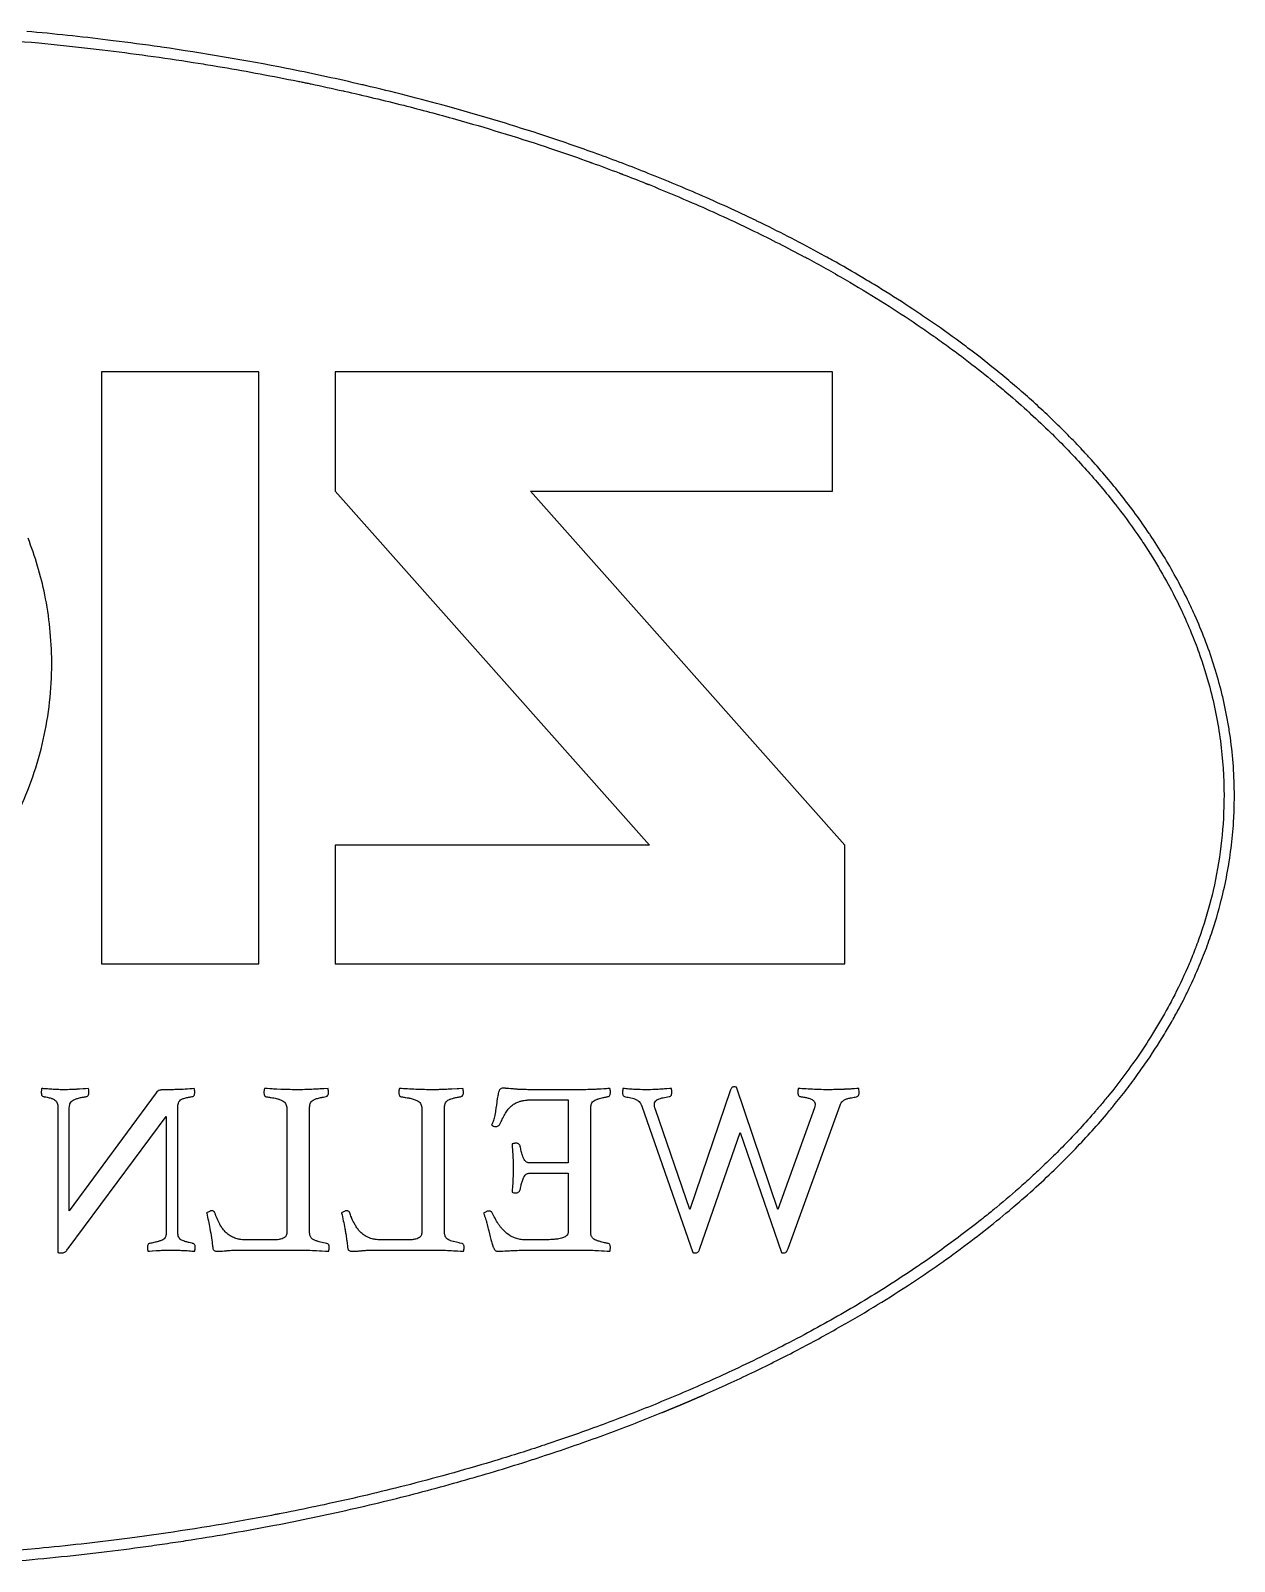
# Model space of a CAD drawing. Header units: millimetres. Extents: x 0 to 889, y 0 to 475.
# Drawn here: x 520.5 to 889, y 2.9 to 471.6 of the extents above; entities that cross this region are included whole.
import ezdxf

# ---------------------------------------------------------------- set-up
doc = ezdxf.new("R2010")
doc.units = ezdxf.units.MM
doc.layers.add('Layer_1', color=7, linetype='Continuous')

msp = doc.modelspace()

# ---------------------------------------------------------------- linework, layer by layer
at = {"layer": 'Layer_1'}
for points in [[(488.18, 470.44, -0.010679), (523.03, 467.86), (524.93, 467.67), (526.82, 467.49, -0.0025), (534.3, 466.7, -0.002205), (541.55, 465.87), (542.42, 465.77, -0.009078), (570.3, 461.91), (571.83, 461.67), (573.33, 461.43, -0.000785), (576.33, 460.94), (577.8, 460.69), (579.26, 460.45, -0.008033), (602.36, 456.15, -0.002798), (602.99, 456.02, -0.002919), (603.62, 455.89, -0.003035), (604.24, 455.76, -0.003144), (604.87, 455.64, -0.003248), (605.48, 455.51, -0.003348), (606.1, 455.38, -0.002415), (606.41, 455.31, -0.003719), (616.21, 453.19, -0.003267), (616.49, 453.13, -0.007009), (634.74, 448.77, -0.006293), (650.6, 444.53, -0.011787), (678.07, 436.12), (679.35, 435.69), (680.61, 435.27), (681.84, 434.85, -0.004664), (691.54, 431.45, -0.006468), (691.81, 431.36, -0.006462), (692.07, 431.26, -0.006456), (692.33, 431.16, -0.003984), (700.66, 428.07, -0.006224), (700.89, 427.98, -0.006217), (701.12, 427.9, -0.006209), (701.34, 427.81, -0.006202), (701.57, 427.73, -0.006195), (701.79, 427.64, -0.00377), (708.89, 424.86, -0.005921), (709.09, 424.78, -0.005913), (709.28, 424.71, -0.005905), (709.47, 424.63, -0.005896), (709.66, 424.55, -0.005888), (709.85, 424.48, -0.006195), (721.93, 419.44), (723.06, 418.95), (724.15, 418.48, -0.009575), (740.89, 410.78), (741.92, 410.28, -0.009375), (757.31, 402.43, -0.000594), (758.81, 401.63, -0.008419), (770.58, 395.02), (771.26, 394.62, -0.008405), (782.04, 388.06), (783.29, 387.26, -0.008277), (793.1, 380.78), (793.67, 380.39), (794.23, 379.99), (794.8, 379.6, -0.001961), (797.03, 378.04, -0.003662), (801.4, 374.91), (802.45, 374.14, -0.00818), (810.67, 367.87, -0.008371), (818.19, 361.74, -0.001443), (818.63, 361.38, -0.008081), (825.46, 355.41, -0.00481), (825.65, 355.23, -0.004865), (825.85, 355.05, -0.004919), (826.05, 354.87, -0.004972), (826.24, 354.7, -0.005023), (826.44, 354.52, -0.005074), (826.63, 354.34, -0.008306), (832.75, 348.56, -0.006323), (832.92, 348.39, -0.006349), (833.1, 348.22, -0.006375), (833.28, 348.05, -0.008328), (838.78, 342.46, -0.008245), (843.78, 337.05, -0.007341), (843.92, 336.89, -0.007347), (844.07, 336.73, -0.007353), (844.21, 336.57, -0.016535), (852.99, 326.02, -0.007335), (853.11, 325.87, -0.007329), (853.22, 325.72, -0.016029), (860.26, 316.03, -0.007397), (863.13, 311.64, -0.006288), (863.21, 311.51, -0.014806), (868.22, 303.07), (868.73, 302.13, -0.013479), (872.57, 294.6, -0.004822), (872.67, 294.39, -0.004746), (872.77, 294.18, -0.004669), (872.87, 293.97, -0.012389), (875.81, 287.28, -0.011261), (878.11, 281.3, -0.020799), (881.45, 270.61, -0.032445), (884.73, 254.14, -0.032928), (885.83, 237.38, -0.002624), (885.81, 235.65, -0.053792), (882.5, 208.37, -0.022602), (879.27, 196.85, -0.00556), (879.22, 196.68, -0.005505), (879.16, 196.52, -0.010018), (877.29, 191.25, -0.004847), (877.17, 190.93, -0.009376), (875.16, 185.92, -0.017474), (870.74, 176.45), (870.46, 175.9, -0.007508), (868.17, 171.6, -0.014129), (863.35, 163.47), (862.76, 162.54, -0.012138), (857.85, 155.27), (857.25, 154.43), (856.65, 153.6, -0.010233), (851.75, 147.16), (851.16, 146.42), (850.57, 145.69, -0.00498), (848.19, 142.8, -0.002323), (847.03, 141.42, -0.002993), (846.45, 140.75, -0.015663), (836.89, 130.34), (836.35, 129.79), (835.81, 129.24), (835.28, 128.7), (834.74, 128.17), (834.21, 127.64, -0.005643), (829.94, 123.51), (829.44, 123.03), (828.93, 122.55), (828.43, 122.09), (827.94, 121.62, -0.004741), (823.94, 117.99, -0.009067), (816.26, 111.4, -0.003848), (815.83, 111.05, -0.002899), (815.62, 110.88, -0.003018), (815.41, 110.7, -0.003818), (812.02, 107.96, -0.004525), (811.82, 107.8, -0.00459), (811.62, 107.64, -0.006252), (805.21, 102.68, -0.010617), (793.69, 94.39, -0.001803), (791.49, 92.89, -0.013568), (774.67, 82.16), (773.6, 81.52, -0.01178), (757.31, 72.33), (756.2, 71.73), (755.08, 71.15), (753.97, 70.56), (752.86, 69.98, -0.010672), (734.99, 61.18), (734.47, 60.94, -0.004954), (725.98, 57.09), (725.46, 56.86, -0.004495), (717.19, 53.3), (716.69, 53.09, -0.004269), (708.63, 49.8, -0.007719), (692.87, 43.79), (691.01, 43.12), (689.16, 42.46, -0.003465), (681.81, 39.9), (680.03, 39.3), (678.25, 38.7, -0.001576), (676.49, 38.12), (675.62, 37.83, -0.006056), (661.62, 33.44, -0.010784), (635.12, 26.09), (633.66, 25.72, -0.008714), (610.41, 20.29), (609.14, 20.02, -0.003817), (598.99, 17.94), (597.8, 17.7), (596.61, 17.47, -0.000459), (595.44, 17.24, -0.003457), (586.11, 15.51, -0.011693), (550.95, 10.06, -0.008396), (524.44, 7.04), (523.19, 6.92), (521.96, 6.8, -0.011826), (483.27, 4.08, -0.006165)], [(517.37, 3.17, 0.004484), (531.79, 4.58), (532.67, 4.67), (533.54, 4.76), (534.41, 4.86, 0.002101), (541.35, 5.65), (542.21, 5.75, 0.004372), (555.84, 7.51), (556.66, 7.62), (557.49, 7.74), (558.31, 7.85), (559.13, 7.97, 0.001993), (565.68, 8.93, 0.001487), (568.9, 9.42), (569.7, 9.55, 0.008699), (595.14, 13.98), (596.63, 14.27), (598.12, 14.56), (599.59, 14.85), (601.06, 15.14), (602.53, 15.44), (603.99, 15.74, 0.008525), (627.16, 20.9), (628.51, 21.23, 0.008298), (650.02, 26.84), (651.28, 27.2), (652.53, 27.55, 0.008243), (672.39, 33.53, 0.001899), (677.03, 35.03, 0.004052), (686.12, 38.1), (687.22, 38.48, 0.008208), (704.63, 44.87), (705.64, 45.27, 0.003888), (713.71, 48.47, 0.0092), (713.83, 48.52, 0.0092), (713.95, 48.57, 0.0092), (714.08, 48.62, 0.0092), (714.2, 48.67, 0.0092), (714.32, 48.72, 0.0092), (714.44, 48.77, 0.009201), (714.56, 48.82, 0.009201), (714.68, 48.87, 0.009201), (714.81, 48.92, 0.009201), (714.93, 48.97, 0.009201), (715.05, 49.02, 0.009201), (715.17, 49.07, 0.009201), (715.29, 49.12, 0.009201), (715.41, 49.17, 0.009201), (715.53, 49.22, 0.009201), (715.65, 49.27, 0.009201), (715.77, 49.32, 0.009202), (715.89, 49.37, 0.009202), (716.01, 49.42, 0.009202), (716.14, 49.47, 0.009202), (716.26, 49.52, 0.009202), (716.38, 49.57, 0.009202), (716.5, 49.62, 0.009202), (716.62, 49.67, 0.009202), (716.74, 49.72, 0.009202), (716.86, 49.77, 0.009202), (716.98, 49.82, 0.009202), (717.1, 49.87, 0.009202), (717.22, 49.92, 0.009202), (717.34, 49.97, 0.009203), (717.46, 50.02, 0.009203), (717.58, 50.07, 0.009203), (717.7, 50.12, 0.009203), (717.82, 50.17, 0.009203), (717.93, 50.22, 0.009203), (718.05, 50.26, 0.009203), (718.17, 50.31, 0.009203), (718.29, 50.36, 0.009203), (718.41, 50.41, 0.009203), (718.53, 50.46, 0.009203), (718.65, 50.51, 0.009203), (718.77, 50.56, 0.009203), (718.89, 50.61, 0.009203), (719.01, 50.66, 0.009203), (719.13, 50.71, 0.009204), (719.24, 50.76, 0.009204), (719.36, 50.81, 0.009204), (719.48, 50.86, 0.009204), (719.6, 50.91, 0.009204), (719.72, 50.96, 0.009204), (719.84, 51.01, 0.009204), (719.96, 51.06, 0.009204), (720.07, 51.11, 0.009204), (720.19, 51.16, 0.009204), (720.31, 51.21, 0.009204), (720.43, 51.26, 0.009204), (720.55, 51.31, 0.009204), (720.66, 51.36, 0.009204), (720.78, 51.41, 0.009204), (720.9, 51.46, 0.009204), (721.02, 51.51, 0.009204), (721.14, 51.56, 0.009204), (721.25, 51.61, 0.009204), (721.37, 51.66, 0.009204), (721.49, 51.71, 0.009204), (721.61, 51.76, 0.009204), (721.72, 51.81, 0.009204), (721.84, 51.86, 0.009205), (721.96, 51.91, 0.009205), (722.07, 51.96, 0.009205), (722.19, 52.01, 0.009205), (722.31, 52.06, 0.009205), (722.43, 52.11, 0.009205), (722.54, 52.16, 0.009205), (722.66, 52.21, 0.009205), (722.78, 52.26, 0.009205), (722.89, 52.31, 0.009205), (723.01, 52.36, 0.009205), (723.13, 52.41, 0.009205), (723.24, 52.46, 0.009205), (723.36, 52.51, 0.009205), (723.47, 52.56, 0.009205), (723.59, 52.61, 0.009205), (723.71, 52.66, 0.009205), (723.82, 52.71, 0.009205), (723.94, 52.76, 0.009205), (724.05, 52.81, 0.009205), (724.17, 52.87, 0.009205), (724.29, 52.92, 0.009205), (724.4, 52.97, 0.009205), (724.52, 53.02, 0.009205), (724.63, 53.07, 0.009205), (724.75, 53.12, 0.009205), (724.86, 53.17, 0.009205), (724.98, 53.22, 0.009205), (725.1, 53.27, 0.009205), (725.21, 53.32, 0.009205), (725.33, 53.37, 0.009205), (725.44, 53.42, 0.009205), (725.56, 53.47, 0.009205), (725.67, 53.52, 0.009205), (725.79, 53.57, 0.009205), (725.9, 53.62, 0.009205), (726.02, 53.67, 0.009205), (726.13, 53.72, 0.009205), (726.25, 53.77, 0.009205), (726.36, 53.82, 0.009205), (726.47, 53.87, 0.009205), (726.59, 53.92, 0.009205), (726.7, 53.97, 0.009205), (726.82, 54.02, 0.008337), (741.33, 60.69, 0.008273), (754.76, 67.39, 0.008229), (767.15, 74.1, 0.008165), (778.57, 80.79, 0.009048), (778.65, 80.84, 0.009048), (778.73, 80.89, 0.009047), (778.82, 80.94, 0.009046), (778.9, 80.99, 0.009046), (778.98, 81.04, 0.009045), (779.07, 81.09, 0.009045), (779.15, 81.14, 0.009044), (779.23, 81.19, 0.009043), (779.31, 81.24, 0.009043), (779.4, 81.29, 0.009042), (779.48, 81.34, 0.009042), (779.56, 81.39, 0.009041), (779.64, 81.44, 0.00904), (779.73, 81.49, 0.00904), (779.81, 81.54, 0.008448), (790.22, 88.16, 0.008949), (790.29, 88.21, 0.008948), (790.37, 88.26, 0.008947), (790.44, 88.31, 0.008946), (790.52, 88.36, 0.008438), (800.05, 94.9, 0.008834), (800.12, 94.95, 0.008833), (800.19, 95, 0.008832), (800.26, 95.04, 0.008831), (800.33, 95.09, 0.00883), (800.4, 95.14, 0.008829), (800.47, 95.19, 0.008828), (800.54, 95.24, 0.008828), (800.61, 95.29, 0.008827), (800.67, 95.34, 0.008512), (809.36, 101.76), (810.37, 102.54), (811.36, 103.31), (812.34, 104.07, 0.008419), (820.03, 110.32), (820.92, 111.07, 0.011958), (821.03, 111.17, 0.011955), (821.14, 111.26, 0.011951), (821.25, 111.35, 0.011947), (821.36, 111.45, 0.008467), (828.26, 117.52, 0.011681), (828.36, 117.61, 0.008252), (834.62, 123.52, 0.008478), (840.32, 129.26, 0.016904), (850.45, 140.54, 0.004246), (852.56, 143.1, 0.004081), (854.57, 145.61, 0.003866), (856.47, 148.08, 0.003635), (858.28, 150.5, 0.003465), (860, 152.87, 0.003383), (861.63, 155.19, 0.015188), (867.6, 164.41, 0.002677), (868.83, 166.48, 0.004209), (870, 168.5, 0.003118), (870.27, 168.99, 0.006927), (872.42, 172.92), (872.9, 173.85), (873.38, 174.77, 0.006159), (875.18, 178.42), (875.59, 179.28, 0.012394), (878.62, 186.16, 0.008223), (878.66, 186.25, 0.005545), (879.88, 189.3, 0.011022), (881.96, 195.09, 0.019452), (885, 205.41, 0.030596), (887.99, 221.27, 0.015436), (888.75, 229.31, 0.003304), (888.86, 231.33), (888.89, 232.08, 0.010084), (889, 237.38, 0.034518), (887.77, 255.19, 0.008009), (887.11, 259.42, 0.008054), (886.32, 263.59), (886.22, 264.1), (886.11, 264.61, 0.007778), (885.17, 268.69, 0.01519), (882.94, 276.67, 0.014079), (880.3, 284.35), (879.95, 285.28, 0.013309), (876.9, 292.63), (876.7, 293.07, 0.006591), (875.05, 296.61), (874.63, 297.48, 0.012135), (871.08, 304.32, 0.02184), (863.21, 317.26), (863.08, 317.45), (862.95, 317.64, 0.018906), (854.35, 329.43, 0.016488), (845.25, 340.21, 0.004291), (842.94, 342.73), (842.66, 343.03, 0.013996), (833.17, 352.65), (832.87, 352.94, 0.012245), (823.21, 361.73), (822.91, 361.98), (822.61, 362.24), (822.32, 362.5, 0.005422), (817.49, 366.55), (817.19, 366.8, 0.010082), (807.46, 374.45), (806.86, 374.9), (806.26, 375.35, 0.009009), (796.56, 382.32), (795.37, 383.14), (794.18, 383.95, 0.001541), (791.8, 385.55), (790.62, 386.34), (789.43, 387.12), (788.25, 387.89, 0.007357), (778.74, 393.88), (778.15, 394.23), (777.57, 394.58), (776.99, 394.93), (776.41, 395.28, 0.006695), (767.07, 400.71), (765.93, 401.35, 0.002259), (763.65, 402.61), (762.52, 403.23), (761.39, 403.85, 0.011516), (743.13, 413.21), (742.86, 413.34), (742.59, 413.47, 0.009936), (725.15, 421.47, 0.008651), (708.54, 428.36), (707.56, 428.75, 0.007476), (691.84, 434.65), (690.91, 434.98, 0.00667), (676.07, 440.04, 0.011756), (647.92, 448.5, 0.0096), (623, 454.85), (622.66, 454.93), (622.32, 455.01), (621.97, 455.08, 0.007999), (600.11, 459.81), (598.91, 460.05, 0.013037), (560.63, 466.58), (560.18, 466.64, 0.00465), (545.8, 468.57), (544.22, 468.76, 0.007789), (519.37, 471.41)], [(516.74, 232.33, 0.055981), (524.42, 254.46, 0.05556), (527, 277.74), (527, 278.39, 0.048941), (524.87, 298.93, 0.043077), (519.74, 316.26, 0.037592)]]:
    msp.add_lwpolyline(points, format="xyb", dxfattribs=at)
for points in [[(590.35, 185.94), (590.35, 367.16), (542.23, 367.16), (542.23, 185.94)], [(769.73, 185.94), (769.73, 222.23), (673.5, 330.62), (766.02, 330.62), (766.02, 367.16), (613.74, 367.16), (613.74, 330.62), (709.97, 222.23), (613.74, 222.23), (613.74, 185.94)]]:
    msp.add_lwpolyline(points, close=True, dxfattribs=at)
for points in [[(532.38, 110.27), (532.38, 141.84, -0.044333), (532.44, 142.52, -0.047055), (532.58, 143.02, -0.178924), (533.57, 144.18, -0.030883), (534.03, 144.41, -0.029944), (534.89, 144.71, -0.012404), (535.55, 144.88, -0.015692), (536.55, 145.08, -0.008582), (537.56, 145.24, 0.13239), (537.97, 145.38, 0.105268), (538.18, 145.61, 0.092188), (538.34, 146.05, 0.044451), (538.38, 146.52, 0.02033), (538.37, 146.83, 0.028736), (538.23, 147.73), (537.29, 147.65), (536.58, 147.6), (535.52, 147.53), (534.99, 147.5), (534.85, 147.49), (534.65, 147.48), (534.45, 147.47), (534.23, 147.45, -0.004534), (533.8, 147.43), (533.62, 147.42), (532.92, 147.39, -0.010056), (530.83, 147.35, -0.009277), (529.13, 147.38), (528.91, 147.39), (528.73, 147.4, -0.006669), (527.42, 147.47, -0.004331), (525.68, 147.59), (525.25, 147.62), (524.6, 147.67), (524.27, 147.7), (523.95, 147.73, 0.004933), (523.89, 147.43), (523.86, 147.2), (523.83, 147.03, 0.028175), (523.8, 146.52, 0.010044), (523.8, 146.32, 0.005537), (523.82, 146.15, 0.038592), (523.88, 145.84, 0.047322), (523.97, 145.62, 0.124469), (524.2, 145.35, 0.126514), (524.54, 145.24, -0.010317), (524.76, 145.2, -0.011375), (525.6, 145.05, -0.028541), (526.83, 144.73, -0.005058), (526.98, 144.68), (527.11, 144.63, -0.024326), (527.56, 144.43, -0.041297), (527.98, 144.18, -0.147904), (528.71, 143.2, -0.050732), (528.86, 142.6, -0.036509), (528.9, 141.99), (528.9, 97.51, 0.065356), (529.16, 97.44), (529.23, 97.42), (529.28, 97.42), (529.43, 97.4, 0.047714), (529.46, 97.39), (529.74, 97.37, 0.011949), (529.88, 97.37), (530.01, 97.36, 0.137318), (530.98, 97.62, 0.042618), (531.28, 97.85, 0.031121), (531.67, 98.27, 0.015191), (532.01, 98.72), (562.06, 139.12), (562.06, 103.55, -0.020448), (562.05, 103.25, -0.042482), (561.96, 102.71, -0.041897), (561.83, 102.33, -0.159923), (561.02, 101.44, -0.029573), (560.55, 101.21, -0.026615), (559.69, 100.91), (559.61, 100.88), (559.29, 100.79), (559.15, 100.76, -0.00973), (558.62, 100.63), (558.23, 100.54, -0.008022), (557.03, 100.31, 0.112311), (556.67, 100.15, 0.090202), (556.48, 99.93, 0.089719), (556.32, 99.53, 0.045678), (556.29, 99.1), (556.29, 98.95, 0.022937), (556.34, 98.41), (556.39, 98.15), (556.41, 98.02), (556.42, 97.95), (556.43, 97.89), (556.9, 97.93), (557.72, 97.99), (557.87, 98), (559.02, 98.08), (560.17, 98.15), (560.61, 98.18), (561, 98.2, -0.012622), (563.69, 98.27, -0.009831), (565.43, 98.23, -0.00564), (567.17, 98.15, -0.001196), (568.07, 98.1), (568.41, 98.08), (569.01, 98.03, -0.006493), (570.79, 97.89, 0.01706), (570.89, 98.49, 0.033678), (570.94, 99.1, 0.042974), (570.91, 99.49, 0.055273), (570.82, 99.78, 0.129706), (570.54, 100.13, 0.111817), (570.13, 100.31), (570.01, 100.33), (569.9, 100.35, -0.01036), (569.03, 100.54), (568.87, 100.58), (568.57, 100.66), (568.31, 100.73), (568.08, 100.8), (567.88, 100.86), (567.79, 100.89, -0.012963), (567.63, 100.94, -0.049858), (567.61, 100.95, -0.01999), (567.06, 101.16, -0.039011), (566.54, 101.44, -0.084147), (566.09, 101.85, -0.05777), (565.86, 102.23, -0.065865), (565.67, 102.88, -0.043809), (565.61, 103.55), (565.61, 142.37, -0.044026), (565.66, 142.9, -0.090969), (565.93, 143.64, -0.094869), (566.46, 144.22, -0.048932), (566.86, 144.46, -0.025935), (567.23, 144.62), (567.4, 144.68, -0.022159), (568.03, 144.87), (568.27, 144.93, -0.009284), (568.7, 145.02), (568.85, 145.05, -0.012346), (569.98, 145.24, 0.112371), (570.37, 145.4, 0.094631), (570.58, 145.62, 0.093726), (570.75, 146.06, 0.046728), (570.79, 146.52), (570.79, 146.69, 0.050397), (570.72, 147.2, 0.058734), (570.65, 147.73, -0.011345), (567.83, 147.5), (567.21, 147.47, -0.007483), (565.32, 147.39), (564.73, 147.38, -0.003593), (563.84, 147.36, -0.004059), (563.39, 147.35), (562.95, 147.35), (562.86, 147.35), (562.77, 147.35, 0.006039), (562.44, 147.35), (562.15, 147.35, 0.006172), (561.63, 147.33), (561.44, 147.33), (561.1, 147.31, 0.01372), (561.04, 147.31), (560.8, 147.29), (560.72, 147.28, 0.048718), (560.68, 147.28), (560.53, 147.27, 0.011735), (560.32, 147.24, 0.036799), (560.26, 147.23), (560.18, 147.22), (560.1, 147.2, 0.094938), (559.45, 146.93, 0.089712), (558.95, 146.44)], [(598.99, 103.71, -0.022722), (598.99, 103.57, -0.057838), (598.9, 103.04, -0.115405), (598.52, 102.35, -0.053754), (598.22, 102.09, -0.047389), (597.88, 101.89, -0.045669), (597.15, 101.63, -0.024929), (596.58, 101.5, -0.024364), (595.72, 101.39, -0.005292), (595.5, 101.38, -0.008627), (595.17, 101.37), (595.09, 101.37, -0.003422), (594.84, 101.36), (586.78, 101.36, -0.034672), (584.9, 101.49, -0.016765), (584.79, 101.5, -0.010806), (584.57, 101.54), (584.38, 101.57, -0.040873), (583.08, 101.93, -0.048447), (581.66, 102.6, -0.055476), (580.41, 103.55, -0.042031), (579.33, 104.78), (579.21, 104.94), (579.11, 105.09, -0.027248), (578.45, 106.16, -0.02414), (577.62, 107.88, -0.020092), (576.93, 109.67, 0.063918), (576.8, 109.92, 0.139854), (576.47, 110.2, 0.102427), (576.05, 110.27, 0.064573), (575.65, 110.22, 0.044636), (575.27, 110.09), (574.84, 109.88), (574.63, 109.78), (574.42, 109.67), (574.44, 109.59), (574.45, 109.52, -0.009068), (575.42, 104.87, -0.010536), (575.89, 102.03), (576, 101.32), (576.07, 100.78), (576.08, 100.68), (576.13, 100.31), (576.15, 100.16), (576.21, 99.67, -0.001306), (576.27, 99.17, 0.027562), (576.31, 98.88, 0.021762), (576.36, 98.67, 0.067927), (576.48, 98.36, 0.12324), (576.71, 98.12, 0.077788), (577.14, 97.94, 0.061167), (577.6, 97.89, 0.007437), (578.39, 97.9), (578.68, 97.92), (578.81, 97.92, 0.008648), (579.78, 97.99), (580.26, 98.03, 0.004605), (580.75, 98.08, -0.009877), (582.39, 98.21, -0.015544), (584.04, 98.27), (602.54, 98.27), (602.81, 98.27), (603.31, 98.26, -0.00513), (605.08, 98.22), (605.19, 98.22), (606.01, 98.19), (606.84, 98.15), (608.08, 98.09), (609.01, 98.05), (609.7, 98.01), (610.75, 97.95), (611.79, 97.89, 0.017899), (611.89, 98.49), (611.9, 98.57, 0.015099), (611.93, 98.83, 0.022788), (611.94, 99.1, 0.021632), (611.94, 99.29, 0.04469), (611.88, 99.62, 0.057238), (611.79, 99.86, 0.239803), (611.2, 100.31), (610.67, 100.4, -0.019488), (608.83, 100.81, -0.011558), (608.37, 100.94, -0.012623), (608.03, 101.05, -0.00939), (607.91, 101.1, -0.017246), (607.85, 101.12), (607.65, 101.2), (607.5, 101.26, -0.030485), (607.06, 101.48, -0.064562), (606.57, 101.84, -0.113299), (606.09, 102.59, -0.051559), (605.98, 103.03, -0.038602), (605.95, 103.48), (605.95, 141.99, -0.043304), (606, 142.61, -0.041152), (606.11, 143.06, -0.084767), (606.45, 143.68, -0.087417), (606.98, 144.14, -0.037202), (607.45, 144.38, -0.031247), (608.31, 144.68, -0.0218), (609.63, 145, -0.008535), (609.97, 145.07), (610.22, 145.11), (610.6, 145.18), (610.98, 145.24, 0.238527), (611.53, 145.66, 0.075876), (611.68, 146.04, 0.055964), (611.72, 146.44, 0.019755), (611.71, 146.77, 0.017067), (611.68, 147.01, 0.017232), (611.66, 147.19, 0.01386), (611.57, 147.73), (610.33, 147.66), (609.4, 147.61, -0.002521), (608.7, 147.57, -0.00277), (607.66, 147.52), (607.13, 147.49), (606.61, 147.47), (605.58, 147.42), (605.19, 147.41, -0.00881), (602.47, 147.35), (601.8, 147.35), (601.73, 147.35, -0.004404), (599.43, 147.39), (598.86, 147.41), (598.43, 147.42), (597.79, 147.44), (597.46, 147.46), (597.14, 147.47), (595.88, 147.52, -0.003201), (593.99, 147.61), (593.76, 147.63), (592.93, 147.68), (592.11, 147.73, 0.005518), (592.05, 147.43), (592.02, 147.2), (591.99, 147.03, 0.027982), (591.96, 146.52, 0.039065), (591.99, 146.09, 0.045417), (592.06, 145.77, 0.05413), (592.16, 145.55, 0.124396), (592.42, 145.28, 0.119362), (592.77, 145.16, -0.010854), (592.92, 145.14, -0.008099), (593.07, 145.13, -0.009444), (594.19, 144.96), (594.61, 144.89, -0.021594), (596.07, 144.57), (596.25, 144.52), (596.4, 144.47), (596.47, 144.45, -0.03472), (597.47, 144.07, -0.070433), (598.14, 143.63, -0.126265), (598.8, 142.64, -0.04756), (598.95, 142.06, -0.037802), (598.99, 141.46)], [(640.29, 103.71, -0.057656), (640.23, 103.15, -0.121272), (639.85, 102.39, -0.05544), (639.54, 102.11, -0.013378), (639.45, 102.05, -0.029494), (639.17, 101.89, -0.045562), (638.45, 101.63, -0.041619), (637.3, 101.42, -0.026362), (636.14, 101.36), (628.08, 101.36), (627.84, 101.37), (627.62, 101.37, -0.03317), (625.97, 101.52), (625.77, 101.56, -0.019872), (625.06, 101.71, -0.024866), (624.37, 101.93), (624.28, 101.96, -0.047583), (622.91, 102.63, -0.053989), (621.71, 103.55, -0.024466), (621.14, 104.14, -0.028112), (620.39, 105.11, -0.023264), (619.75, 106.16, -0.02372), (618.91, 107.88), (618.89, 107.93, -0.004168), (618.8, 108.15), (618.72, 108.34, -0.01476), (618.23, 109.67, 0.070858), (618.1, 109.93, 0.139783), (617.77, 110.2, 0.06431), (617.56, 110.26, 0.036172), (617.34, 110.27, 0.060915), (616.95, 110.22, 0.050682), (616.57, 110.09, 0.007956), (615.71, 109.67), (615.73, 109.59, -0.004439), (616.24, 107.24, -0.003889), (616.72, 104.87), (616.78, 104.52, -0.004723), (617.01, 103.19), (617.09, 102.69), (617.12, 102.47, -0.002087), (617.16, 102.26, -0.003069), (617.27, 101.49), (617.31, 101.2), (617.34, 100.95, -0.002433), (617.46, 100.06), (617.51, 99.62), (617.56, 99.17, 0.025309), (617.6, 98.88, 0.062067), (617.73, 98.46, 0.054106), (617.84, 98.27, 0.089178), (618.01, 98.12, 0.077179), (618.44, 97.94, 0.063583), (618.9, 97.89), (619.09, 97.89, 0.014427), (620.57, 97.95), (620.66, 97.96), (621.01, 97.98), (621.27, 98, 0.006317), (621.65, 98.04), (621.75, 98.05, 0.021427), (621.82, 98.05), (622.04, 98.08), (622.25, 98.1, -0.006594), (623.02, 98.17, -0.009416), (624.17, 98.24, -0.009042), (624.46, 98.25), (624.68, 98.26), (625.01, 98.27, -0.003412), (625.17, 98.27, -0.035366), (625.19, 98.27, -0.022604), (625.26, 98.27, -0.024141), (625.33, 98.27), (643.84, 98.27), (644.37, 98.27, -0.01372), (644.49, 98.26), (644.95, 98.26), (645.34, 98.25), (645.69, 98.24, -0.004117), (646.91, 98.2), (647.52, 98.18), (648.13, 98.15, -0.001703), (650.61, 98.03), (651.23, 98), (652.16, 97.95), (653.09, 97.89, 0.016966), (653.19, 98.49), (653.2, 98.57, 0.015227), (653.23, 98.83, 0.023011), (653.24, 99.1, 0.021844), (653.23, 99.29, 0.044721), (653.18, 99.62, 0.056923), (653.09, 99.86, 0.116096), (652.85, 100.15, 0.107765), (652.5, 100.31), (651.96, 100.4), (651.73, 100.45, -0.019736), (650.01, 100.84), (649.9, 100.87, -0.019381), (649.11, 101.13), (649.01, 101.17, -0.038901), (648.35, 101.48, -0.062419), (647.87, 101.84, -0.112739), (647.39, 102.59, -0.044952), (647.28, 103.03, -0.039994), (647.24, 103.48), (647.24, 141.99, -0.043316), (647.29, 142.61, -0.041293), (647.41, 143.06, -0.084985), (647.75, 143.68, -0.087445), (648.28, 144.14, -0.035979), (648.74, 144.38), (648.85, 144.42, -0.018669), (649.26, 144.58, -0.017371), (650, 144.79), (650.14, 144.83, -0.012663), (651.21, 145.06, -0.008613), (651.47, 145.11), (651.67, 145.14, -0.005457), (651.97, 145.19), (652.12, 145.21), (652.28, 145.24, 0.237556), (652.83, 145.66, 0.069395), (652.97, 146.04, 0.058151), (653.02, 146.44, 0.019436), (653, 146.77, 0.016955), (652.98, 147.01, 0.017767), (652.87, 147.73), (651.63, 147.66), (651.16, 147.63, -0.017976), (651.06, 147.63), (649.49, 147.54), (648.7, 147.5), (648.3, 147.49), (647.91, 147.47), (646.87, 147.42), (646.49, 147.41), (645.81, 147.39, -0.002164), (645.3, 147.37, -0.007216), (643.76, 147.35, -0.00547), (641.1, 147.38), (640.43, 147.4), (639.43, 147.43, -0.003354), (638.93, 147.45), (638.68, 147.46), (638.43, 147.47, -0.006993), (633.41, 147.73, 0.012832), (633.38, 147.58, 0.015761), (633.29, 147.05, 0.016677), (633.26, 146.79, 0.011406), (633.25, 146.52, 0.070546), (633.25, 146.49, 0.070587), (633.25, 146.47, 0.040531), (633.29, 146.05, 0.04532), (633.36, 145.74, 0.054613), (633.47, 145.52, 0.12214), (633.72, 145.27, 0.112846), (634.07, 145.16, -0.005798), (634.67, 145.09), (634.93, 145.05), (635.18, 145.01), (635.41, 144.98, -0.008985), (636.27, 144.82), (636.43, 144.79, -0.021247), (637.62, 144.5, -0.013319), (638.2, 144.3, -0.024423), (638.77, 144.07, -0.072189), (639.44, 143.63, -0.126461), (640.1, 142.64, -0.048375), (640.25, 142.06, -0.037363), (640.29, 141.46)], [(685.06, 144.26), (685.06, 124.92), (673.52, 124.92, -0.070914), (672.83, 125.01, -0.131867), (671.96, 125.54, -0.05214), (671.64, 125.94, -0.043269), (671.41, 126.4, -0.011666), (671.23, 126.83, -0.00433), (671.09, 127.22, -0.023567), (670.7, 128.59, -0.007796), (670.54, 129.28), (670.47, 129.63, -0.009083), (670.44, 129.81), (670.43, 129.85), (670.41, 129.98, 0.080594), (670.24, 130.41, 0.163805), (669.74, 130.85, 0.058887), (669.41, 130.94), (669.33, 130.95, 0.025915), (669.07, 130.97, 0.039367), (668.78, 130.94), (668.63, 130.92), (668.56, 130.9), (668.54, 130.9), (668.48, 130.89, 0.016858), (668.18, 130.82), (668.04, 130.78), (667.89, 130.74, -0.00359), (667.97, 129.8), (668.02, 129.09), (668.04, 128.82), (668.07, 128.36), (668.11, 127.66), (668.12, 127.49), (668.14, 127.23), (668.14, 127.16), (668.14, 127.11, -0.012178), (668.15, 126.96, -0.006143), (668.23, 125.11, -0.033117), (668.23, 125.09, -0.007003), (668.26, 123.26, -0.001719), (668.25, 122.48, -0.00981), (668.25, 122.33), (668.25, 122.2, -0.007676), (668.24, 121.94), (668.24, 121.88), (668.24, 121.66), (668.21, 120.9), (668.19, 120.13, -0.008835), (668.07, 118.03), (668.03, 117.51), (667.96, 116.72), (667.89, 115.94, 0.02802), (668.44, 115.83, 0.010061), (668.72, 115.8), (668.86, 115.79), (669, 115.79, 0.054544), (669.46, 115.83, 0.05884), (669.8, 115.95, 0.126125), (670.2, 116.28, 0.101186), (670.41, 116.77), (670.45, 117), (670.49, 117.21, -0.010117), (670.66, 118.01, -0.017382), (670.98, 119.2, -0.02569), (671.41, 120.36, -0.026045), (671.56, 120.66, -0.059016), (671.9, 121.15, -0.114318), (672.63, 121.67, -0.055954), (673.07, 121.79, -0.029175), (673.29, 121.82, -0.026073), (673.52, 121.83), (685.06, 121.83), (685.06, 104.01, -0.044771), (685.03, 103.61, -0.097628), (684.78, 102.96, -0.069817), (684.44, 102.57, -0.044775), (684.13, 102.34, -0.047645), (683.61, 102.07, -0.030289), (683.06, 101.89, -0.019432), (682.25, 101.72), (682.16, 101.7, -0.019268), (680.75, 101.52), (680.48, 101.5), (680.23, 101.48, -0.012068), (678.35, 101.39, -0.00626), (676.48, 101.36), (672.41, 101.36, -0.015998), (671.45, 101.4, -0.035107), (670.04, 101.59, -0.045286), (668.67, 102.01, -0.020962), (667.91, 102.35, -0.067143), (665.86, 103.74, -0.035832), (664.67, 104.97, -0.006896), (664.41, 105.3), (664.31, 105.43, -0.020867), (663.67, 106.34, -0.014184), (662.7, 107.98, -0.012652), (661.82, 109.67, 0.11303), (661.63, 109.94, 0.069112), (661.43, 110.07, 0.072652), (661.08, 110.17, 0.044805), (660.71, 110.2, 0.072779), (660.31, 110.13, 0.054321), (659.93, 109.97, 0.009522), (659.16, 109.52, -0.028631), (659.81, 107.83), (659.88, 107.61), (659.9, 107.57), (660.01, 107.2), (660.05, 107.06), (660.12, 106.82, -0.005833), (660.3, 106.08), (660.53, 105.13), (660.62, 104.77), (660.77, 104.15), (661.23, 102.27), (661.33, 101.88, 0.012284), (661.7, 100.52, 0.009048), (661.92, 99.84, 0.035374), (661.93, 99.82, 0.010618), (661.98, 99.66), (662.07, 99.42), (662.15, 99.17), (662.2, 99.07, 0.027652), (662.38, 98.67, 0.021656), (662.46, 98.53, 0.034201), (662.63, 98.29, 0.089739), (662.96, 98, 0.135108), (663.38, 97.89, 0.011461), (664.23, 97.91), (664.65, 97.94), (664.87, 97.95), (665.08, 97.96), (665.68, 98), (666.13, 98.02, -0.006969), (667.48, 98.08), (667.65, 98.08), (667.8, 98.09), (668.38, 98.11), (668.81, 98.13), (669.46, 98.16), (670.11, 98.19), (670.4, 98.21), (670.52, 98.21), (670.64, 98.22), (671.08, 98.24, -0.01032), (672.41, 98.27), (688.61, 98.27, -0.011543), (693.2, 98.15), (694.37, 98.09, -0.004462), (697.86, 97.89, 0.01006), (697.92, 98.19, 0.017146), (697.98, 98.64, 0.024818), (698.01, 99.1, 0.021629), (698, 99.29, 0.044946), (697.95, 99.62, 0.057554), (697.86, 99.86, 0.116005), (697.62, 100.15, 0.110233), (697.27, 100.31, -0.007901), (696.24, 100.51), (695.86, 100.6), (695.52, 100.68), (695.38, 100.71, -0.017967), (694.29, 101.02), (694.02, 101.11), (693.82, 101.19, -0.007068), (693.53, 101.3, -0.019878), (693.24, 101.44, -0.068731), (692.7, 101.8, -0.124082), (692.17, 102.6, -0.047005), (692.05, 103.07, -0.03482), (692.02, 103.55), (692.02, 141.99, -0.043398), (692.07, 142.6, -0.04807), (692.19, 143.05, -0.091789), (692.54, 143.64, -0.089669), (693.09, 144.07, -0.010638), (693.33, 144.19, -0.018115), (693.81, 144.37, -0.006129), (694.02, 144.45, -0.019973), (694.07, 144.46, -0.009026), (694.27, 144.52), (694.36, 144.55, -0.015716), (695.81, 144.93), (695.85, 144.94), (696.03, 144.98, -0.003872), (696.65, 145.11), (696.8, 145.15), (697.04, 145.19), (697.27, 145.24, 0.126382), (697.64, 145.41, 0.089124), (697.83, 145.65, 0.081511), (697.98, 146.07, 0.040678), (698.01, 146.52, 0.012786), (698, 146.84, 0.023972), (697.97, 147.16, 0.027329), (697.86, 147.73, -0.002007), (696.53, 147.64), (696.03, 147.61), (695.16, 147.55), (694.5, 147.52), (694.01, 147.49, -0.011152), (693.83, 147.48), (693.5, 147.47), (693.26, 147.46), (692.53, 147.43, -0.006542), (692.29, 147.42), (691.39, 147.39), (691.05, 147.38), (690.46, 147.37), (689.57, 147.36, -0.003386), (688.69, 147.35), (674.11, 147.35), (673.75, 147.35), (673.07, 147.36), (672.77, 147.36, -0.008375), (670.55, 147.43, -0.006479), (669.44, 147.49), (669.16, 147.51), (669.06, 147.52), (668.97, 147.53), (668.65, 147.55), (668.33, 147.58), (667.52, 147.65), (666.91, 147.7), (666.45, 147.74), (666.11, 147.76, 0.01063), (665.98, 147.77), (665.87, 147.78), (665.77, 147.78), (665.6, 147.79, 0.013681), (665.08, 147.8, 0.100964), (664.6, 147.71, 0.087682), (664.29, 147.51, 0.044844), (664.11, 147.31, 0.05192), (663.91, 146.95, 0.03717), (663.78, 146.56, 0.020693), (663.46, 145.08), (663.39, 144.7), (663.35, 144.42, 0.005904), (663.23, 143.58, -0.005518), (662.71, 139.88, -0.010735), (662.64, 139.44, -0.038205), (662.25, 137.95, -0.051315), (661.6, 136.55, 0.080442), (662.23, 136.21, 0.08434), (662.93, 136.1, 0.01693), (663.12, 136.11, 0.04279), (663.45, 136.16, 0.105975), (663.89, 136.38, 0.118999), (664.19, 136.78), (664.39, 137.21, -0.010492), (665.11, 138.69, -0.012925), (665.89, 140.14, -0.036621), (666.74, 141.37, -0.047442), (667.78, 142.44, -0.056651), (669, 143.26, -0.047006), (670.37, 143.8, -0.02812), (671.29, 144.02, -0.014512), (671.99, 144.13, -0.016691), (673.05, 144.23, -0.012152), (674.11, 144.26)], [(736.57, 148.11, 0.021529), (736.2, 148.21, 0.055512), (735.83, 148.26, 0.105515), (735.45, 148.18, 0.081034), (735.21, 148.02, 0.086702), (734.95, 147.67, 0.051318), (734.79, 147.28), (722.28, 110.65), (711.78, 141.31), (711.74, 141.41, -0.01585), (711.64, 141.78, -0.017329), (711.55, 142.14, -0.014168), (711.52, 142.31, -0.039441), (711.48, 142.82, -0.074874), (711.55, 143.33, -0.124063), (711.94, 143.97, -0.050956), (712.23, 144.22, -0.035515), (712.55, 144.41, -0.026577), (712.96, 144.58, -0.023753), (713.7, 144.82, -0.012564), (713.99, 144.89), (714.11, 144.92, -0.013512), (715.05, 145.1, -0.010858), (715.99, 145.24, 0.133008), (716.4, 145.38, 0.104983), (716.61, 145.61, 0.046273), (716.71, 145.82, 0.051169), (716.79, 146.17, 0.026409), (716.81, 146.52, 0.060279), (716.66, 147.73), (716.16, 147.69), (715.27, 147.63), (714.61, 147.58), (714.12, 147.55), (713.37, 147.51, -0.004908), (713.19, 147.5), (713.12, 147.49), (712.63, 147.47, -0.000696), (711.69, 147.42, -0.011288), (708.89, 147.35, -0.003304), (707.94, 147.36), (707.85, 147.36), (707.15, 147.38), (706.63, 147.4, -0.004262), (706.25, 147.41), (705.66, 147.44, -0.005634), (705.37, 147.45), (705.22, 147.46), (705.08, 147.47, -0.004342), (704.27, 147.51), (703.67, 147.56), (703.21, 147.59), (703.13, 147.6), (703.05, 147.61, -0.008404), (702.75, 147.63), (702.3, 147.68), (702.25, 147.68), (702.05, 147.7, -0.010527), (701.86, 147.73, -0.026107), (701.85, 147.58, -0.025261), (701.78, 147.13, 0.009658), (701.73, 146.83, 0.028575), (701.71, 146.52, 0.045591), (701.75, 146.08, 0.053066), (701.84, 145.76, 0.132086), (702.14, 145.36, 0.124428), (702.6, 145.16, -0.024023), (704.31, 144.85, -0.021181), (705.16, 144.62, -0.036896), (705.97, 144.3, -0.110984), (707, 143.46, -0.04612), (707.36, 142.9, -0.021538), (707.51, 142.6), (707.54, 142.53), (707.59, 142.41), (707.63, 142.29), (723.25, 97.51, 0.033453), (723.65, 97.4), (723.75, 97.39, 0.034243), (724.06, 97.36, 0.12775), (724.56, 97.49, 0.079162), (724.86, 97.72, 0.043973), (725.03, 97.95, 0.040583), (725.24, 98.32, 0.023484), (725.39, 98.72), (737.75, 134.29), (750.33, 97.51, 0.070477), (750.69, 97.39, 0.020768), (750.79, 97.38, 0.036837), (750.86, 97.37), (750.97, 97.36), (751.07, 97.36, 0.12652), (751.57, 97.49, 0.081436), (751.87, 97.72, 0.044708), (752.05, 97.95, 0.040363), (752.25, 98.32, 0.022416), (752.41, 98.72), (768.32, 142.67, -0.094745), (768.85, 143.6, -0.094636), (769.69, 144.26, -0.027648), (770.12, 144.45, -0.013902), (770.51, 144.58), (770.68, 144.64, -0.011623), (771.34, 144.8, -0.00281), (771.59, 144.86), (771.81, 144.9, -0.014792), (773.35, 145.16, 0.112253), (773.75, 145.37, 0.084528), (773.96, 145.63, 0.083453), (774.12, 146.1, 0.046041), (774.16, 146.6, 0.021997), (774.15, 146.88, 0.022967), (774.02, 147.73), (773.45, 147.69), (772.6, 147.63, -0.016141), (772.5, 147.63), (771.76, 147.58, -0.001858), (770.54, 147.51, -0.006153), (770.38, 147.51, -0.008313), (770.12, 147.5, -0.007271), (769.92, 147.49, -0.006306), (769.77, 147.48, -0.007719), (769.54, 147.47, -0.00763), (769.32, 147.47), (768.13, 147.43), (766.95, 147.39, -0.008423), (764.91, 147.35), (764.77, 147.35, -0.013793), (764.71, 147.35), (764.17, 147.36), (763.7, 147.36), (763.3, 147.37, -0.01431), (763.21, 147.37, -0.004377), (760.44, 147.47, -0.005851), (755.51, 147.73, 0.015812), (755.41, 147.13), (755.39, 146.98, 0.015028), (755.38, 146.86, 0.025031), (755.37, 146.52, 0.044728), (755.4, 146.11, 0.056309), (755.48, 145.81, 0.128725), (755.75, 145.43, 0.129701), (756.18, 145.24), (756.39, 145.21, -0.008205), (756.79, 145.16, -0.011417), (757.49, 145.05, -0.024527), (758.52, 144.81, -0.040779), (759.51, 144.44, -0.049633), (759.98, 144.16, -0.048244), (760.28, 143.89, -0.095659), (760.6, 143.36, -0.085207), (760.69, 142.75, -0.116278), (760.47, 141.84), (749.3, 110.65)]]:
    msp.add_lwpolyline(points, format="xyb", close=True, dxfattribs=at)

doc.saveas('drawing.dxf')
